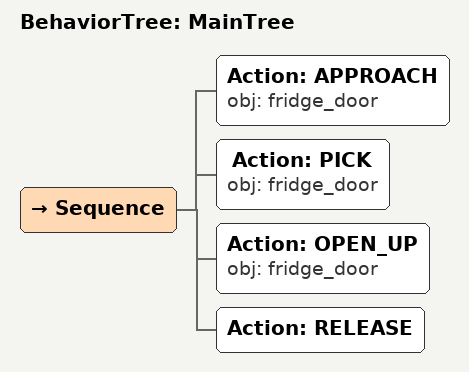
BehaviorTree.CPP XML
<root main_tree_to_execute="MainTree">
  <BehaviorTree ID="MainTree">
    <Sequence>
      <!-- Approach fridge_door -->
      <Action ID="APPROACH" obj="fridge_door" />
      <!-- Pick fridge_door -->
      <Action ID="PICK" obj="fridge_door" />
      <!-- Open up fridge_door -->
      <Action ID="OPEN_UP" obj="fridge_door" />
      <!-- Release -->
      <Action ID="RELEASE" />
    </Sequence>
  </BehaviorTree>
</root>
